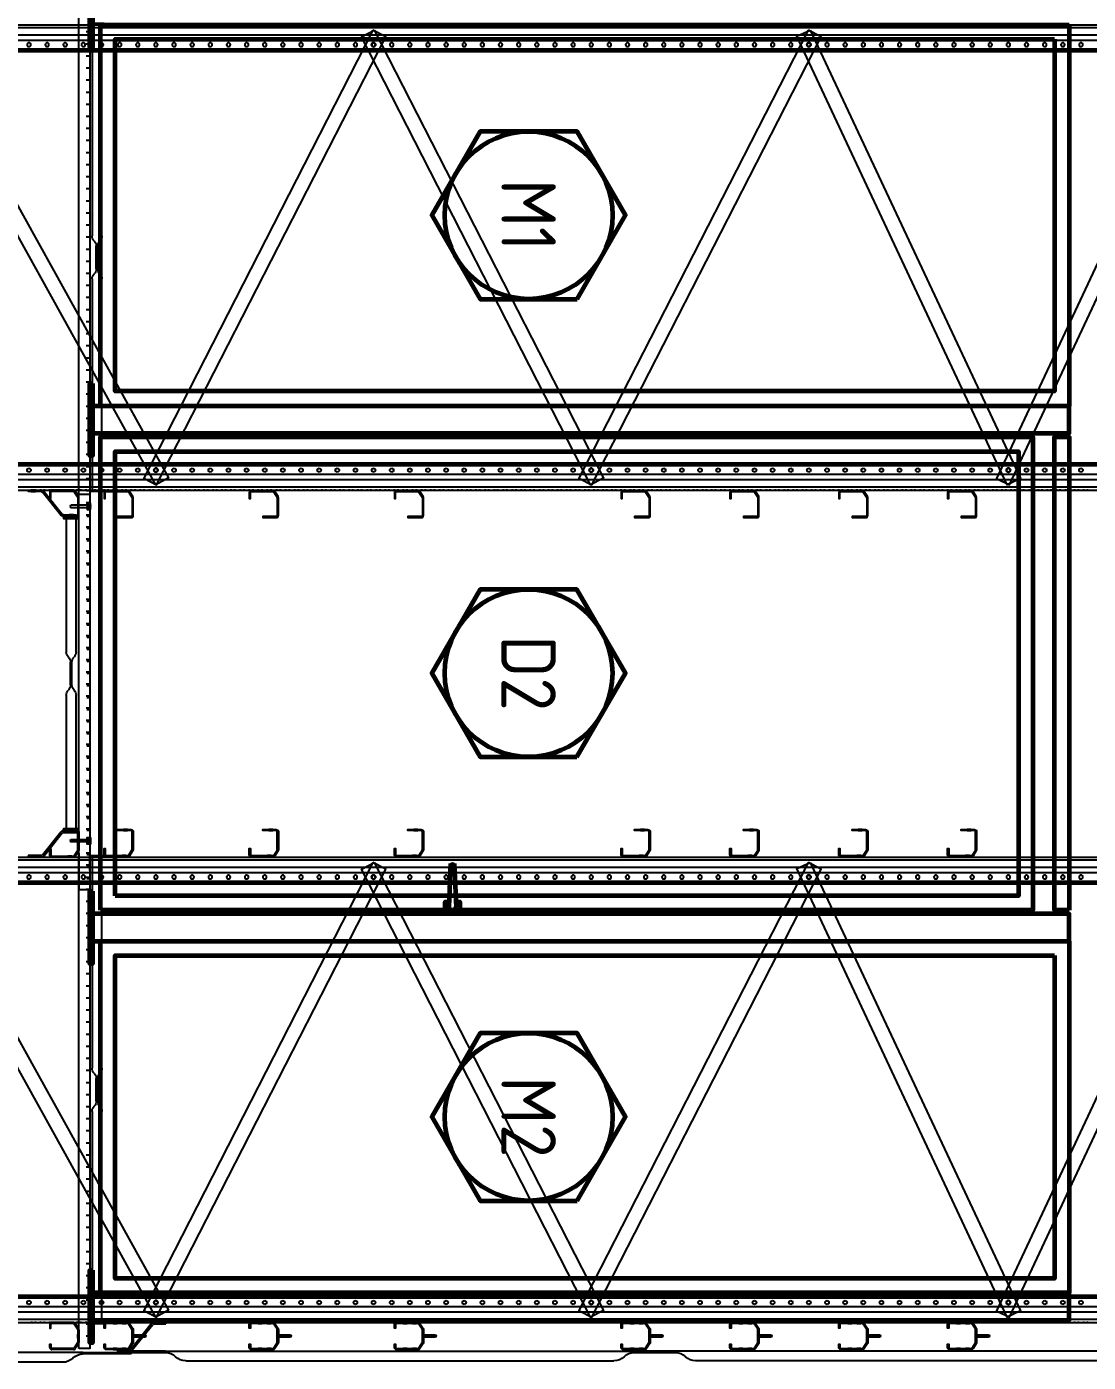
# Model space of a CAD drawing. Header units: millimetres. Extents: x -511490 to -68792, y -77452 to 318982.
# Drawn here: x -508642 to -505716, y 837 to 4520 of the extents above; entities that cross this region are included whole.
import ezdxf

# ---------------------------------------------------------------- set-up
doc = ezdxf.new("R2010")
doc.units = ezdxf.units.MM
doc.linetypes.add('P05529 MS Rack Elevation$0$HIDDEN', pattern=[0.375, 0.25, -0.125])
doc.linetypes.add('P05529 MS Rack Elevation$1$HIDDEN', pattern=[0.375, 0.25, -0.125])
for name, color, linetype, lineweight in [('Fencing', 62, 'Continuous', 60), ('Multishuttle Phantom', 8, 'Continuous', 25), ('P05529 MS Rack Elevation$0$BRACING', 8, 'Continuous', 25), ('P05529 MS Rack Elevation$0$SUPPORTS & BRACKETS', 8, 'Continuous', 25)]:
    doc.layers.add(name, color=color, linetype=linetype, lineweight=lineweight)
doc.layers.add('P05529 MS Rack Elevation$0$Racking', color=8, linetype='Continuous')
doc.layers.add('P05529 MS Rack Plan$0$Racking', color=30, linetype='Continuous')
doc.styles.get("Standard").update_dxf_attribs({"font": 'ISOCP.SHX'})

# ---------------------------------------------------------------- blocks, each defined once
blk = doc.blocks.new('MAINTENANCE_FENCE_ELEV')
at = {"layer": 'Fencing'}
for p, q in [((975, -7829.9), (970, -7949.6)), ((985, -7829.9), (990, -7949.6))]:
    blk.add_line(p, q, dxfattribs=at)
for points in [[(-12, -5379.5), (-12, -5579.5), (-20, -5579.5), (-20, -5379.5)], [(2680, -5517), (2680, -6568.5), (10, -6568.5), (10, -5517)], [(2640, -5557), (2640, -6527.3), (50, -6527.3), (50, -5557)], [(1323.4, -6273.2), (1456.7, -6042.2), (1323.4, -5811.2), (1056.6, -5811.2), (923.3, -6042.2), (1056.6, -6273.2)], [(-12, -6506), (-12, -6706), (-20, -6706), (-20, -6506)], [(10, -7958.5), (10, -6653.5), (2580, -6653.5), (2580, -7958.5)], [(2680, -7958.5), (2640, -7958.5), (2640, -6653.5), (2680, -6653.5)], [(50, -7918.5), (50, -6693.5), (2540, -6693.5), (2540, -7918.5)], [(1323.2, -7535.6), (1456.6, -7304.7), (1323.2, -7073.7), (1056.5, -7073.7), (923.1, -7304.7), (1056.5, -7535.6)], [(-12, -7906), (-12, -8106), (-20, -8106), (-20, -7906)], [(2680, -8043.5), (2680, -9013.5), (10, -9013.5), (10, -8043.5)], [(2640, -8083.5), (2640, -8973.5), (50, -8973.5), (50, -8083.5)], [(1323.4, -8759.5), (1456.7, -8528.5), (1323.4, -8297.5), (1056.6, -8297.5), (923.3, -8528.5), (1056.6, -8759.5)], [(-12, -8951), (-12, -9151), (-20, -9151), (-20, -8951)]]:
    blk.add_lwpolyline(points, close=True, dxfattribs=at)
for points in [[(-12, -6643.5), (2680, -6643.5), (2680, -6568.5), (-12, -6568.5)], [(989.4, -7935.1), (1000, -7935.1), (1000, -7965.1), (960, -7965.1), (960, -7935.1), (970.6, -7935.1)], [(-12, -8043.5), (2680, -8043.5), (2680, -7968.5), (-12, -7968.5)], [(-12, -9088.5), (2680, -9088.5), (2680, -9013.5), (-12, -9013.5)]]:
    blk.add_lwpolyline(points, dxfattribs=at)
for centre in [(1190, -6042.2), (1189.8, -7304.7), (1190, -8528.5)]:
    blk.add_circle(centre, 231, dxfattribs=at)
for centre, radius, start, end in [((980, -7837.1), 5, 2.388, 177.612), ((980, -7950.1), 10, 177.612, 2.388)]:
    blk.add_arc(centre, radius, start, end, dxfattribs=at)
at = {"layer": 'Fencing', "char_height": 150, "attachment_point": 5, "rotation": 270}
for s, insert in [('M1', (1190, -6042.2)), ('D2', (1189.8, -7304.7)), ('M2', (1190, -8528.5))]:
    blk.add_mtext_dynamic_manual_height_columns(s, width=413.257, gutter_width=12.5, heights=[0], dxfattribs=dict(at, insert=insert))
blk = doc.blocks.new('*U30')
for points in [[(15971, 19, 0.414214), (15965, 25), (15916.1, 25, 0.142766), (15912.9, 24.1), (15898.8, 15.1, 0.256291), (15896, 10), (15896, -49, 0.414214), (15902, -55), (15918.6, -55), (15918.6, -52), (15902, -52, -0.414214), (15899, -49), (15899, 10, -0.256291), (15900.4, 12.5), (15914.5, 21.5, -0.142766), (15916.1, 22), (15965, 22, -0.414214), (15968, 19), (15968, -18), (15971, -18)], [(16831, 19, -0.414214), (16837, 25), (16885.9, 25, -0.142766), (16889.1, 24.1), (16903.2, 15.1, -0.256291), (16906, 10), (16906, -49, -0.414214), (16900, -55), (16883.4, -55), (16883.4, -52), (16900, -52, 0.414214), (16903, -49), (16903, 10, 0.256291), (16901.6, 12.5), (16887.5, 21.5, 0.142766), (16885.9, 22), (16837, 22, 0.414214), (16834, 19), (16834, -18), (16831, -18)], [(18196, -52), (18205.4, -52), (18205.4, -55), (18196, -55, -0.414214), (18190, -49), (18190, 10, -0.256291), (18192.8, 15.1), (18206.9, 24.1, -0.142766), (18210.1, 25), (18244.9, 25, -0.142766), (18248.1, 24.1), (18262.2, 15.1, -0.256291), (18265, 10), (18265, -49, -0.414214), (18259, -55), (18249.6, -55), (18249.6, -52), (18259, -52, 0.414214), (18262, -49), (18262, 10, 0.256291), (18260.6, 12.5), (18246.5, 21.5, 0.142766), (18244.9, 22), (18210.1, 22, 0.142766), (18208.5, 21.5), (18194.4, 12.5, 0.256291), (18193, 10), (18193, -49, 0.414214)]]:
    blk.add_lwpolyline(points, format="xyb", close=True)
for points in [[(15896, 5.5), (15899, 5.5), (15899, -5.5), (15896, -5.5)], [(15968, 9.5), (15971, 9.5), (15971, -1.5), (15968, -1.5)], [(16834, 9.5), (16831, 9.5), (16831, -1.5), (16834, -1.5)], [(16906, 5.5), (16903, 5.5), (16903, -5.5), (16906, -5.5)], [(18193, 5.5), (18190, 5.5), (18190, -5.5), (18193, -5.5)], [(18233, 25), (18222, 25), (18222, 22), (18233, 22)], [(18265, 5.5), (18262, 5.5), (18262, -5.5), (18265, -5.5)], [(18193, -19.5), (18190, -19.5), (18190, -30.5), (18193, -30.5)], [(18265, -19.5), (18262, -19.5), (18262, -30.5), (18265, -30.5)]]:
    blk.add_lwpolyline(points, close=True)
blk = doc.blocks.new('*U52')
for p, q in [((610, 2), (673, 2)), ((610, -2), (673, -2))]:
    blk.add_line(p, q)
for points in [[(0, 20), (-4, 20), (-4, -20), (0, -20)], [(636, 2), (647, 2), (647, -2), (636, -2)], [(1287, 20), (1283, 20), (1283, -20), (1287, -20)]]:
    blk.add_lwpolyline(points, close=True)
for points in [[(582, -13.5), (0, -13.5), (0, 13.5), (582, 13.5)], [(701, 13.5), (1283, 13.5), (1283, -13.5), (701, -13.5)]]:
    blk.add_lwpolyline(points)
for centre, start, end in [((582, -6.5), 45.5409, 90), ((610, 22), 225.5409, 270), ((673, 22), 270, 314.4591), ((701, -6.5), 90, 134.4591), ((582, 6.5), 270, 314.4591), ((610, -22), 90, 134.4591), ((673, -22), 45.5409, 90), ((701, 6.5), 225.5409, 270)]:
    blk.add_arc(centre, 20, start, end)
blk = doc.blocks.new('*U50')
for p, q in [((395.5, 2), (458.5, 2)), ((395.5, -2), (458.5, -2))]:
    blk.add_line(p, q)
for points in [[(0, 20), (-4, 20), (-4, -20), (0, -20)], [(421.5, 2), (432.5, 2), (432.5, -2), (421.5, -2)], [(858, 20), (854, 20), (854, -20), (858, -20)]]:
    blk.add_lwpolyline(points, close=True)
for points in [[(367.5, -13.5), (0, -13.5), (0, 13.5), (367.5, 13.5)], [(486.5, 13.5), (854, 13.5), (854, -13.5), (486.5, -13.5)]]:
    blk.add_lwpolyline(points)
for centre, start, end in [((367.5, -6.5), 45.5409, 90), ((395.5, 22), 225.5409, 270), ((458.5, 22), 270, 314.4591), ((486.5, -6.5), 90, 134.4591), ((367.5, 6.5), 270, 314.4591), ((395.5, -22), 90, 134.4591), ((458.5, -22), 45.5409, 90), ((486.5, 6.5), 225.5409, 270)]:
    blk.add_arc(centre, 20, start, end)
blk = doc.blocks.new('*U53')
for p, q in [((4, 15), (0, 15)), ((0, 15), (0, -18.1)), ((4, -18.1), (4, 15)), ((3, -24.3), (73.5, -80.7)), ((76, -77.6), (5.5, -21.2)), ((75, -83.8), (75, -115)), ((79, -115), (79, -83.8)), ((75, -115), (79, -115))]:
    blk.add_line(p, q)
for points in [[(0, 6), (4, 6), (4, -6), (0, -6)], [(75, -94), (79, -94), (79, -106), (75, -106)]]:
    blk.add_lwpolyline(points, close=True)
for centre, radius, start, end in [((8, -18.1), 8, 180, 231.3402), ((8, -18.1), 4, 180, 231.3402), ((71, -83.8), 4, 0, 51.3402), ((71, -83.8), 8, 0, 51.3402)]:
    blk.add_arc(centre, radius, start, end)
blk = doc.blocks.new('P05529 MS Rack Elevation$0$Rail Front')
blk.add_lwpolyline([(75, 19, 0.414214), (69, 25), (20.1, 25, 0.142766), (16.9, 24.1), (2.8, 15.1, 0.256291), (0, 10), (0, -49, 0.414214), (6, -55), (22.6, -55), (22.6, -52), (6, -52, -0.414214), (3, -49), (3, 10, -0.256291), (4.4, 12.5), (18.5, 21.5, -0.142766), (20.1, 22), (69, 22, -0.414214), (72, 19), (72, -18), (75, -18)], format="xyb", close=True)
for points in [[(0, 5.5), (3, 5.5), (3, -5.5), (0, -5.5)], [(72, 9.5), (75, 9.5), (75, -1.5), (72, -1.5)]]:
    blk.add_lwpolyline(points, close=True)
blk = doc.blocks.new('P05529 MS Rack Elevation$0$PLAN BRACE END')
at = {"layer": 'P05529 MS Rack Elevation$0$BRACING', "extrusion": (0, 0, -1), "zscale": -1}
for name, p in [('*U52', (-14611, -75)), ('*U52', (-16906, -75)), ('*U50', (-15544, -146))]:
    blk.add_blockref(name, p, dxfattribs=at)
at = {"layer": 'P05529 MS Rack Elevation$0$Racking'}
blk.add_blockref('P05529 MS Rack Elevation$0$Rail Front', (14611, -150), dxfattribs=at)
at = {"layer": 'P05529 MS Rack Elevation$0$Racking', "xscale": -1}
blk.add_blockref('P05529 MS Rack Elevation$0$Rail Front', (15623, -150), dxfattribs=at)
at = {"layer": 'P05529 MS Rack Elevation$0$SUPPORTS & BRACKETS'}
blk.add_blockref('*U53', (16906, 100), dxfattribs=at)
blk = doc.blocks.new('P05529 MS Rack Elevation$0$Tek screw #14-10 x 50')
for p, q in [((-5.8, 1.9), (-7.1, 1.1)), ((-7.1, 0), (-7.1, 1.1)), ((-7.1, 1.1), (7.1, 1.1)), ((-7.1, 0), (7.1, 0)), ((-5.8, 5.6), (-5.8, 1.9)), ((-4.3, 6), (4.3, 6)), ((-2.9, 5.6), (-2.9, 1.9)), ((2.9, 5.6), (2.9, 1.9)), ((5.8, 5.6), (5.8, 1.9)), ((7.1, 1.1), (5.8, 1.9)), ((7.1, 0), (7.1, 1.1)), ((0, -50), (-3.2, -48.1)), ((0, -50), (3.2, -48.1))]:
    blk.add_line(p, q)
for points in [[(-3.2, -48.1), (-3.2, 0)], [(3.2, 0), (3.2, -48.1)]]:
    blk.add_lwpolyline(points)
for centre, radius, start, end in [((-4.3, 3.4), 2.56, 55.6158, 124.3842), ((-4.3, -0.2), 2.56, 55.6158, 124.3842), ((0, -3.6), 9.55, 72.412, 107.588), ((0, -7.2), 9.55, 72.412, 107.588), ((4.3, 3.4), 2.56, 55.6158, 124.3842), ((4.3, -0.2), 2.56, 55.6158, 124.3842)]:
    blk.add_arc(centre, radius, start, end)
blk = doc.blocks.new('P05529 MS Rack Elevation$0$saddle clip side')
at = {"linetype": 'P05529 MS Rack Elevation$0$HIDDEN', "ltscale": 0.5}
blk.add_line((1715, 28291.1), (1733, 28291.1), dxfattribs=at)
blk.add_line((1715, 28285.1), (1733, 28285.1))
blk.add_lwpolyline([(1715, 28293.1), (1733, 28293.1), (1733, 28283.9), (1715, 28283.9)], close=True)
blk = doc.blocks.new('*U42')
for p, q in [((0, 3084.5), (4, 3084.5)), ((0, 3073.5), (4, 3073.5)), ((4, 2965.1), (4, 1596.3)), ((-22.9, 2909.1), (-22.9, 1652.4))]:
    blk.add_line(p, q)
blk.add_lwpolyline([(4, 2965.1), (4, 3097.1), (0, 3097.1), (0, 2965.1), (4, 2965.1)])
for centre, start, end in [((-40, 2965.1), 315.5409, 0), ((17.1, 2909.1), 135.5409, 180)]:
    blk.add_arc(centre, 40, start, end)
blk = doc.blocks.new('*U41')
for p, q in [((4, 2811.1), (4, 1519.4)), ((-22.9, 2755.1), (-22.9, 1575.4)), ((0, 1468.3), (4, 1468.3)), ((0, 1457.3), (4, 1457.3)), ((4, 113.9), (4, 1406.2)), ((-22.9, 169.9), (-22.9, 1350.2)), ((0, 5.5), (4, 5.5)), ((0, -5.5), (4, -5.5))]:
    blk.add_line(p, q)
blk.add_lwpolyline([(4, 1406.2), (0, 1406.2), (0, 1519.4), (4, 1519.4)], close=True)
blk.add_lwpolyline([(4, 113.9), (4, -18.1), (0, -18.1), (0, 113.9), (4, 113.9)])
for centre, start, end in [((17.1, 1575.4), 180, 224.4591), ((-40, 1519.4), 0, 44.4591), ((-40, 1406.2), 315.5409, 0), ((17.1, 1350.2), 135.5409, 180), ((17.1, 169.9), 180, 224.4591), ((-40, 113.9), 0, 44.4591)]:
    blk.add_arc(centre, 40, start, end)
blk = doc.blocks.new('P05529 MS Rack Elevation$0$Backstops')
at = {"layer": 'P05529 MS Rack Elevation$0$Racking'}
blk.add_lwpolyline([(0, -18261.85), (31.85, -18261.85, -1), (31.85, -18268.15), (0, -18268.15)], format="xyb", dxfattribs=at)
blk = doc.blocks.new('P05529 MS Rack Elevation$0$Rail Brace Bracket')
at = {"layer": 'P05529 MS Rack Elevation$0$BRACING'}
for p, q in [((-512883.5, 13451.3), (-512933.9, 13387.8)), ((-512930.8, 13385.3), (-512880.4, 13448.8)), ((-512840.1, 13454.3), (-512877.2, 13454.3)), ((-512877.2, 13450.3), (-512840.1, 13450.3)), ((-512840.1, 13450.3), (-512840.1, 13454.3)), ((-512937, 13386.3), (-512974.1, 13386.3)), ((-512974.1, 13386.3), (-512974.1, 13382.3)), ((-512974.1, 13382.3), (-512937, 13382.3))]:
    blk.add_line(p, q, dxfattribs=at)
for points in [[(-512861.1, 13450.3), (-512861.1, 13454.3), (-512849.1, 13454.3), (-512849.1, 13450.3)], [(-512965.1, 13382.3), (-512965.1, 13386.3), (-512953.1, 13386.3), (-512953.1, 13382.3)]]:
    blk.add_lwpolyline(points, close=True, dxfattribs=at)
for centre, radius, start, end in [((-512877.2, 13446.3), 8, 90, 141.5463), ((-512877.2, 13446.3), 4, 90, 141.5463), ((-512937, 13390.3), 4, 270, 321.5463), ((-512937, 13390.3), 8, 270, 321.5463)]:
    blk.add_arc(centre, radius, start, end, dxfattribs=at)
blk = doc.blocks.new('P06197 MS Rack Elevations$0$CB SECT')
for p, q in [((0, 10), (0, -49)), ((16.9, 24.1), (2.8, 15.1)), ((3, 10), (3, -49)), ((18.5, 21.5), (4.4, 12.5)), ((20.1, 25), (54.9, 25)), ((20.1, 22), (54.9, 22)), ((56.5, 21.5), (70.6, 12.5)), ((58.1, 24.1), (72.2, 15.1)), ((72, 10), (72, -49)), ((75, 10), (75, -49))]:
    blk.add_line(p, q)
for points in [[(0, 5.5), (3, 5.5), (3, -5.5), (0, -5.5)], [(32, 25), (43, 25), (43, 22), (32, 22)], [(72, 5.5), (75, 5.5), (75, -5.5), (72, -5.5)], [(0, -19.5), (3, -19.5), (3, -30.5), (0, -30.5)], [(72, -19.5), (75, -19.5), (75, -30.5), (72, -30.5)]]:
    blk.add_lwpolyline(points, close=True)
for points in [[(6, -55), (15.4, -55), (15.4, -52), (6, -52)], [(69, -55), (59.6, -55), (59.6, -52), (69, -52)]]:
    blk.add_lwpolyline(points)
for centre, radius, start, end in [((6, 10), 6, 122.5, 180), ((6, 10), 3, 122.5, 180), ((20.1, 19), 6, 90, 122.5), ((20.1, 19), 3, 90, 122.5), ((54.9, 19), 6, 57.5, 90), ((54.9, 19), 3, 57.5, 90), ((69, 10), 3, 0, 57.5), ((69, 10), 6, 0, 57.5), ((6, -49), 6, 180, 270), ((6, -49), 3, 180, 270), ((69, -49), 3, 270, 0), ((69, -49), 6, 270, 0)]:
    blk.add_arc(centre, radius, start, end)
blk = doc.blocks.new('P06197 MS Rack Elevations$0$GRATING PANEL MAINT SIDE')
for p, q in [((-30, 3630.15), (-20, 3630.15)), ((-30, 3596.85), (-20, 3596.85)), ((-30, 3563.55), (-20, 3563.55)), ((-30, 3530.25), (-20, 3530.25)), ((-30, 3496.95), (-20, 3496.95)), ((-30, 3463.65), (-20, 3463.65)), ((-30, 3430.35), (-20, 3430.35)), ((-30, 3397.05), (-20, 3397.05)), ((-30, 3363.75), (-20, 3363.75)), ((-30, 3330.45), (-20, 3330.45)), ((-30, 3297.15), (-20, 3297.15)), ((-30, 3263.85), (-20, 3263.85)), ((-30, 3230.55), (-20, 3230.55)), ((-30, 3197.25), (-20, 3197.25)), ((-30, 3163.95), (-20, 3163.95)), ((-30, 3130.65), (-20, 3130.65)), ((-30, 3097.35), (-20, 3097.35)), ((-30, 3064.05), (-20, 3064.05)), ((-30, 3030.75), (-20, 3030.75)), ((-30, 2997.45), (-20, 2997.45)), ((-30, 2964.15), (-20, 2964.15)), ((-30, 2930.85), (-20, 2930.85)), ((-30, 2897.55), (-20, 2897.55)), ((-30, 2864.25), (-20, 2864.25)), ((-30, 2830.95), (-20, 2830.95)), ((-30, 2797.65), (-20, 2797.65)), ((-30, 2764.35), (-20, 2764.35)), ((-30, 2731.05), (-20, 2731.05)), ((-30, 2697.75), (-20, 2697.75)), ((-30, 2664.45), (-20, 2664.45)), ((-30, 2631.15), (-20, 2631.15)), ((-30, 2597.85), (-20, 2597.85)), ((-30, 2564.55), (-20, 2564.55)), ((-30, 2531.25), (-20, 2531.25)), ((-30, 2497.95), (-20, 2497.95)), ((-30, 2464.65), (-20, 2464.65)), ((-30, 2431.35), (-20, 2431.35)), ((-30, 2398.05), (-20, 2398.05)), ((-30, 2364.75), (-20, 2364.75)), ((-30, 2331.45), (-20, 2331.45)), ((-30, 2298.15), (-20, 2298.15)), ((-30, 2264.85), (-20, 2264.85)), ((-30, 2231.55), (-20, 2231.55)), ((-30, 2198.25), (-20, 2198.25)), ((-30, 2164.95), (-20, 2164.95)), ((-30, 2131.65), (-20, 2131.65)), ((-30, 2098.35), (-20, 2098.35)), ((-30, 2065.05), (-20, 2065.05)), ((-30, 2031.75), (-20, 2031.75)), ((-30, 1998.45), (-20, 1998.45)), ((-30, 1965.15), (-20, 1965.15)), ((-30, 1931.85), (-20, 1931.85)), ((-30, 1898.55), (-20, 1898.55)), ((-30, 1865.25), (-20, 1865.25)), ((-30, 1831.95), (-20, 1831.95)), ((-30, 1798.65), (-20, 1798.65)), ((-30, 1765.35), (-20, 1765.35)), ((-30, 1732.05), (-20, 1732.05)), ((-30, 1698.75), (-20, 1698.75)), ((-30, 1665.45), (-20, 1665.45)), ((-30, 1632.15), (-20, 1632.15)), ((-30, 1598.85), (-20, 1598.85)), ((-30, 1565.55), (-20, 1565.55)), ((-30, 1532.25), (-20, 1532.25)), ((-30, 1498.95), (-20, 1498.95)), ((-30, 1465.65), (-20, 1465.65)), ((-30, 1432.35), (-20, 1432.35)), ((-30, 1399.05), (-20, 1399.05)), ((-30, 1365.75), (-20, 1365.75)), ((-30, 1332.45), (-20, 1332.45)), ((-30, 1299.15), (-20, 1299.15)), ((-30, 1265.85), (-20, 1265.85)), ((-30, 1232.55), (-20, 1232.55)), ((-30, 1199.25), (-20, 1199.25)), ((-30, 1165.95), (-20, 1165.95)), ((-30, 1132.65), (-20, 1132.65)), ((-30, 1099.35), (-20, 1099.35)), ((-30, 1066.05), (-20, 1066.05)), ((-30, 1032.75), (-20, 1032.75)), ((-30, 999.45), (-20, 999.45)), ((-30, 966.15), (-20, 966.15)), ((-30, 932.85), (-20, 932.85)), ((-30, 899.55), (-20, 899.55)), ((-30, 866.25), (-20, 866.25)), ((-30, 832.95), (-20, 832.95)), ((-30, 799.65), (-20, 799.65)), ((-30, 766.35), (-20, 766.35)), ((-30, 733.05), (-20, 733.05)), ((-30, 699.75), (-20, 699.75)), ((-30, 666.45), (-20, 666.45)), ((-30, 633.15), (-20, 633.15)), ((-30, 599.85), (-20, 599.85)), ((-30, 566.55), (-20, 566.55)), ((-30, 533.25), (-20, 533.25)), ((-30, 499.95), (-20, 499.95)), ((-30, 466.65), (-20, 466.65)), ((-30, 433.35), (-20, 433.35)), ((-30, 400.05), (-20, 400.05)), ((-30, 366.75), (-20, 366.75)), ((-30, 333.45), (-20, 333.45)), ((-30, 300.15), (-20, 300.15)), ((-30, 266.85), (-20, 266.85)), ((-30, 233.55), (-20, 233.55)), ((-30, 200.25), (-20, 200.25)), ((-30, 166.95), (-20, 166.95)), ((-30, 133.65), (-20, 133.65)), ((-30, 100.35), (-20, 100.35)), ((-30, 67.05), (-20, 67.05)), ((-30, 33.75), (-20, 33.75))]:
    blk.add_line(p, q)
blk.add_lwpolyline([(0, 0), (0, 18334), (-30, 18334), (-30, 0)], close=True)
blk = doc.blocks.new('*U131')
for p, q in [((0, 0), (-101, 0)), ((-71.1, 30), (-71.1, 22)), ((-48, 30), (0, 30)), ((0, 0), (-48, 0)), ((-48, 0), (-48, 0)), ((-37.8, 30), (-37.8, 22)), ((-37.8, 30), (-37.8, 22)), ((-4.5, 30), (-4.5, 22)), ((-4.5, 30), (-4.5, 22)), ((28.8, 30), (28.8, 22)), ((28.8, 30), (28.8, 22)), ((62.1, 30), (62.1, 22)), ((95.4, 30), (95.4, 22)), ((128.7, 30), (128.7, 22)), ((162, 30), (162, 22)), ((195.3, 30), (195.3, 22)), ((228.6, 30), (228.6, 22)), ((261.9, 30), (261.9, 22)), ((295.2, 30), (295.2, 22)), ((328.5, 30), (328.5, 22)), ((361.8, 30), (361.8, 22)), ((395.1, 30), (395.1, 22)), ((428.4, 30), (428.4, 22)), ((461.7, 30), (461.7, 22)), ((495, 30), (495, 22)), ((528.3, 30), (528.3, 22)), ((561.6, 30), (561.6, 22)), ((594.9, 30), (594.9, 22)), ((628.2, 30), (628.2, 22)), ((661.5, 30), (661.5, 22)), ((694.8, 30), (694.8, 22)), ((728.1, 30), (728.1, 22)), ((761.4, 30), (761.4, 22)), ((794.7, 30), (794.7, 22)), ((828, 30), (828, 22)), ((861.3, 30), (861.3, 22)), ((894.6, 30), (894.6, 22)), ((927.9, 30), (927.9, 22)), ((961.2, 30), (961.2, 22)), ((961.2, 30), (961.2, 22)), ((990, 0), (990, 30))]:
    blk.add_line(p, q)
blk.add_lwpolyline([(-101, 0), (990, 0), (990, 30), (-101, 30)], close=True)
blk = doc.blocks.new('P05529 MS Rack Elevation$1$Tek screw #14-10 x 50')
for p, q in [((-5.8, 1.9), (-7.1, 1.1)), ((-7.1, 0), (-7.1, 1.1)), ((-7.1, 1.1), (7.1, 1.1)), ((-7.1, 0), (7.1, 0)), ((-5.8, 5.6), (-5.8, 1.9)), ((-4.3, 6), (4.3, 6)), ((-2.9, 5.6), (-2.9, 1.9)), ((2.9, 5.6), (2.9, 1.9)), ((5.8, 5.6), (5.8, 1.9)), ((7.1, 1.1), (5.8, 1.9)), ((7.1, 0), (7.1, 1.1)), ((0, -50), (-3.2, -48.1)), ((0, -50), (3.2, -48.1))]:
    blk.add_line(p, q)
for points in [[(-3.2, -48.1), (-3.2, 0)], [(3.2, 0), (3.2, -48.1)]]:
    blk.add_lwpolyline(points)
for centre, radius, start, end in [((-4.3, 3.4), 2.56, 55.6158, 124.3842), ((-4.3, -0.2), 2.56, 55.6158, 124.3842), ((0, -3.6), 9.55, 72.412, 107.588), ((0, -7.2), 9.55, 72.412, 107.588), ((4.3, 3.4), 2.56, 55.6158, 124.3842), ((4.3, -0.2), 2.56, 55.6158, 124.3842)]:
    blk.add_arc(centre, radius, start, end)
blk = doc.blocks.new('P05529 MS Rack Elevation$1$saddle clip side')
at = {"linetype": 'P05529 MS Rack Elevation$1$HIDDEN', "ltscale": 0.5}
blk.add_line((1715, 28291.1), (1733, 28291.1), dxfattribs=at)
blk.add_line((1715, 28285.1), (1733, 28285.1))
blk.add_lwpolyline([(1715, 28293.1), (1733, 28293.1), (1733, 28283.9), (1715, 28283.9)], close=True)
blk = doc.blocks.new('*U59')
for p, q in [((0, 5750), (0, 5800)), ((8.4, 5800), (8.4, 5750)), ((28.65, 5800), (28.65, 5750)), ((43.13, 5800), (43.13, 5750)), ((67.1, 5800), (67.1, 5750)), ((72.1, 5800), (72.1, 5750)), ((74.5, 5800), (74.5, 5750)), ((0, 5700), (0, 5750)), ((8.4, 5750), (8.4, 5700)), ((28.65, 5750), (28.65, 5700)), ((43.13, 5750), (43.13, 5700)), ((67.1, 5750), (67.1, 5700)), ((72.1, 5750), (72.1, 5700)), ((74.5, 5750), (74.5, 5700)), ((0, 5650), (0, 5700)), ((8.4, 5700), (8.4, 5650)), ((28.65, 5700), (28.65, 5650)), ((43.13, 5700), (43.13, 5650)), ((67.1, 5700), (67.1, 5650)), ((72.1, 5700), (72.1, 5650)), ((74.5, 5700), (74.5, 5650)), ((0, 5600), (0, 5650)), ((8.4, 5650), (8.4, 5600)), ((28.65, 5650), (28.65, 5600)), ((43.13, 5650), (43.13, 5600)), ((67.1, 5650), (67.1, 5600)), ((72.1, 5650), (72.1, 5600)), ((74.5, 5650), (74.5, 5600)), ((0, 5550), (0, 5600)), ((8.4, 5600), (8.4, 5550)), ((28.65, 5600), (28.65, 5550)), ((43.13, 5600), (43.13, 5550)), ((67.1, 5600), (67.1, 5550)), ((72.1, 5600), (72.1, 5550)), ((74.5, 5600), (74.5, 5550)), ((0, 5500), (0, 5550)), ((8.4, 5550), (8.4, 5500)), ((28.65, 5550), (28.65, 5500)), ((43.13, 5550), (43.13, 5500)), ((67.1, 5550), (67.1, 5500)), ((72.1, 5550), (72.1, 5500)), ((74.5, 5550), (74.5, 5500)), ((0, 5450), (0, 5500)), ((8.4, 5500), (8.4, 5450)), ((28.65, 5500), (28.65, 5450)), ((43.13, 5500), (43.13, 5450)), ((67.1, 5500), (67.1, 5450)), ((72.1, 5500), (72.1, 5450)), ((74.5, 5500), (74.5, 5450)), ((0, 5400), (0, 5450)), ((8.4, 5450), (8.4, 5400)), ((28.65, 5450), (28.65, 5400)), ((43.13, 5450), (43.13, 5400)), ((67.1, 5450), (67.1, 5400)), ((72.1, 5450), (72.1, 5400)), ((74.5, 5450), (74.5, 5400)), ((0, 5350), (0, 5400)), ((8.4, 5400), (8.4, 5350)), ((28.65, 5400), (28.65, 5350)), ((43.13, 5400), (43.13, 5350)), ((67.1, 5400), (67.1, 5350)), ((72.1, 5400), (72.1, 5350)), ((74.5, 5400), (74.5, 5350)), ((0, 5300), (0, 5350)), ((8.4, 5350), (8.4, 5300)), ((28.65, 5350), (28.65, 5300)), ((43.13, 5350), (43.13, 5300)), ((67.1, 5350), (67.1, 5300)), ((72.1, 5350), (72.1, 5300)), ((74.5, 5350), (74.5, 5300)), ((0, 5250), (0, 5300)), ((8.4, 5300), (8.4, 5250)), ((28.65, 5300), (28.65, 5250)), ((43.13, 5300), (43.13, 5250)), ((67.1, 5300), (67.1, 5250)), ((72.1, 5300), (72.1, 5250)), ((74.5, 5300), (74.5, 5250)), ((0, 5200), (0, 5250)), ((8.4, 5250), (8.4, 5200)), ((28.65, 5250), (28.65, 5200)), ((43.13, 5250), (43.13, 5200)), ((67.1, 5250), (67.1, 5200)), ((72.1, 5250), (72.1, 5200)), ((74.5, 5250), (74.5, 5200)), ((0, 5150), (0, 5200)), ((8.4, 5200), (8.4, 5150)), ((28.65, 5200), (28.65, 5150)), ((43.13, 5200), (43.13, 5150)), ((67.1, 5200), (67.1, 5150)), ((72.1, 5200), (72.1, 5150)), ((74.5, 5200), (74.5, 5150)), ((0, 5100), (0, 5150)), ((8.4, 5150), (8.4, 5100)), ((28.65, 5150), (28.65, 5100)), ((43.13, 5150), (43.13, 5100)), ((67.1, 5150), (67.1, 5100)), ((72.1, 5150), (72.1, 5100)), ((74.5, 5150), (74.5, 5100)), ((0, 5050), (0, 5100)), ((8.4, 5100), (8.4, 5050)), ((28.65, 5100), (28.65, 5050)), ((43.13, 5100), (43.13, 5050)), ((67.1, 5100), (67.1, 5050)), ((72.1, 5100), (72.1, 5050)), ((74.5, 5100), (74.5, 5050)), ((0, 5000), (0, 5050)), ((8.4, 5050), (8.4, 5000)), ((28.65, 5050), (28.65, 5000)), ((43.13, 5050), (43.13, 5000)), ((67.1, 5050), (67.1, 5000)), ((72.1, 5050), (72.1, 5000)), ((74.5, 5050), (74.5, 5000)), ((0, 4950), (0, 5000)), ((8.4, 5000), (8.4, 4950)), ((28.65, 5000), (28.65, 4950)), ((43.13, 5000), (43.13, 4950)), ((67.1, 5000), (67.1, 4950)), ((72.1, 5000), (72.1, 4950)), ((74.5, 5000), (74.5, 4950)), ((0, 4900), (0, 4950)), ((8.4, 4950), (8.4, 4900)), ((28.65, 4950), (28.65, 4900)), ((43.13, 4950), (43.13, 4900)), ((67.1, 4950), (67.1, 4900)), ((72.1, 4950), (72.1, 4900)), ((74.5, 4950), (74.5, 4900)), ((0, 4850), (0, 4900)), ((8.4, 4900), (8.4, 4850)), ((28.65, 4900), (28.65, 4850)), ((43.13, 4900), (43.13, 4850)), ((67.1, 4900), (67.1, 4850)), ((72.1, 4900), (72.1, 4850)), ((74.5, 4900), (74.5, 4850)), ((0, 4800), (0, 4850)), ((8.4, 4850), (8.4, 4800)), ((28.65, 4850), (28.65, 4800)), ((43.13, 4850), (43.13, 4800)), ((67.1, 4850), (67.1, 4800)), ((72.1, 4850), (72.1, 4800)), ((74.5, 4850), (74.5, 4800)), ((0, 4750), (0, 4800)), ((8.4, 4800), (8.4, 4750)), ((28.65, 4800), (28.65, 4750)), ((43.13, 4800), (43.13, 4750)), ((67.1, 4800), (67.1, 4750)), ((72.1, 4800), (72.1, 4750)), ((74.5, 4800), (74.5, 4750)), ((0, 4700), (0, 4750)), ((8.4, 4750), (8.4, 4700)), ((28.65, 4750), (28.65, 4700)), ((43.13, 4750), (43.13, 4700)), ((67.1, 4750), (67.1, 4700)), ((72.1, 4750), (72.1, 4700)), ((74.5, 4750), (74.5, 4700)), ((0, 4650), (0, 4700)), ((8.4, 4700), (8.4, 4650)), ((28.65, 4700), (28.65, 4650)), ((43.13, 4700), (43.13, 4650)), ((67.1, 4700), (67.1, 4650)), ((72.1, 4700), (72.1, 4650)), ((74.5, 4700), (74.5, 4650)), ((0, 4600), (0, 4650)), ((8.4, 4650), (8.4, 4600)), ((28.65, 4650), (28.65, 4600)), ((43.13, 4650), (43.13, 4600)), ((67.1, 4650), (67.1, 4600)), ((72.1, 4650), (72.1, 4600)), ((74.5, 4650), (74.5, 4600)), ((0, 4550), (0, 4600)), ((8.4, 4600), (8.4, 4550)), ((28.65, 4600), (28.65, 4550)), ((43.13, 4600), (43.13, 4550)), ((67.1, 4600), (67.1, 4550)), ((72.1, 4600), (72.1, 4550)), ((74.5, 4600), (74.5, 4550)), ((0, 4500), (0, 4550)), ((8.4, 4550), (8.4, 4500)), ((28.65, 4550), (28.65, 4500)), ((43.13, 4550), (43.13, 4500)), ((67.1, 4550), (67.1, 4500)), ((72.1, 4550), (72.1, 4500)), ((74.5, 4550), (74.5, 4500)), ((0, 4450), (0, 4500)), ((8.4, 4500), (8.4, 4450)), ((28.65, 4500), (28.65, 4450)), ((43.13, 4500), (43.13, 4450)), ((67.1, 4500), (67.1, 4450)), ((72.1, 4500), (72.1, 4450)), ((74.5, 4500), (74.5, 4450)), ((0, 4400), (0, 4450)), ((8.4, 4450), (8.4, 4400)), ((28.65, 4450), (28.65, 4400)), ((43.13, 4450), (43.13, 4400)), ((67.1, 4450), (67.1, 4400)), ((72.1, 4450), (72.1, 4400)), ((74.5, 4450), (74.5, 4400)), ((0, 4350), (0, 4400)), ((8.4, 4400), (8.4, 4350)), ((28.65, 4400), (28.65, 4350)), ((43.13, 4400), (43.13, 4350)), ((67.1, 4400), (67.1, 4350)), ((72.1, 4400), (72.1, 4350)), ((74.5, 4400), (74.5, 4350)), ((0, 4300), (0, 4350)), ((8.4, 4350), (8.4, 4300)), ((28.65, 4350), (28.65, 4300)), ((43.13, 4350), (43.13, 4300)), ((67.1, 4350), (67.1, 4300)), ((72.1, 4350), (72.1, 4300)), ((74.5, 4350), (74.5, 4300)), ((0, 4250), (0, 4300)), ((8.4, 4300), (8.4, 4250)), ((28.65, 4300), (28.65, 4250)), ((43.13, 4300), (43.13, 4250)), ((67.1, 4300), (67.1, 4250)), ((72.1, 4300), (72.1, 4250)), ((74.5, 4300), (74.5, 4250)), ((0, 4200), (0, 4250)), ((8.4, 4250), (8.4, 4200)), ((28.65, 4250), (28.65, 4200)), ((43.13, 4250), (43.13, 4200)), ((67.1, 4250), (67.1, 4200)), ((72.1, 4250), (72.1, 4200)), ((74.5, 4250), (74.5, 4200)), ((0, 4150), (0, 4200)), ((8.4, 4200), (8.4, 4150)), ((28.65, 4200), (28.65, 4150)), ((43.13, 4200), (43.13, 4150)), ((67.1, 4200), (67.1, 4150)), ((72.1, 4200), (72.1, 4150)), ((74.5, 4200), (74.5, 4150)), ((0, 4100), (0, 4150)), ((8.4, 4150), (8.4, 4100)), ((28.65, 4150), (28.65, 4100)), ((43.13, 4150), (43.13, 4100)), ((67.1, 4150), (67.1, 4100)), ((72.1, 4150), (72.1, 4100)), ((74.5, 4150), (74.5, 4100)), ((0, 4050), (0, 4100)), ((8.4, 4100), (8.4, 4050)), ((28.65, 4100), (28.65, 4050)), ((43.13, 4100), (43.13, 4050)), ((67.1, 4100), (67.1, 4050)), ((72.1, 4100), (72.1, 4050)), ((74.5, 4100), (74.5, 4050)), ((0, 4000), (0, 4050)), ((8.4, 4050), (8.4, 4000)), ((28.65, 4050), (28.65, 4000)), ((43.13, 4050), (43.13, 4000)), ((67.1, 4050), (67.1, 4000)), ((72.1, 4050), (72.1, 4000)), ((74.5, 4050), (74.5, 4000)), ((0, 3950), (0, 4000)), ((8.4, 4000), (8.4, 3950)), ((28.65, 4000), (28.65, 3950)), ((43.13, 4000), (43.13, 3950)), ((67.1, 4000), (67.1, 3950)), ((72.1, 4000), (72.1, 3950)), ((74.5, 4000), (74.5, 3950)), ((0, 3900), (0, 3950)), ((8.4, 3950), (8.4, 3900)), ((28.65, 3950), (28.65, 3900)), ((43.13, 3950), (43.13, 3900)), ((67.1, 3950), (67.1, 3900)), ((72.1, 3950), (72.1, 3900)), ((74.5, 3950), (74.5, 3900)), ((0, 3850), (0, 3900)), ((8.4, 3900), (8.4, 3850)), ((28.65, 3900), (28.65, 3850)), ((43.13, 3900), (43.13, 3850)), ((67.1, 3900), (67.1, 3850)), ((72.1, 3900), (72.1, 3850)), ((74.5, 3900), (74.5, 3850)), ((0, 3800), (0, 3850)), ((8.4, 3850), (8.4, 3800)), ((28.65, 3850), (28.65, 3800)), ((43.13, 3850), (43.13, 3800)), ((67.1, 3850), (67.1, 3800)), ((72.1, 3850), (72.1, 3800)), ((74.5, 3850), (74.5, 3800)), ((0, 3750), (0, 3800)), ((8.4, 3800), (8.4, 3750)), ((28.65, 3800), (28.65, 3750)), ((43.13, 3800), (43.13, 3750)), ((67.1, 3800), (67.1, 3750)), ((72.1, 3800), (72.1, 3750)), ((74.5, 3800), (74.5, 3750)), ((0, 3700), (0, 3750)), ((8.4, 3750), (8.4, 3700)), ((28.65, 3750), (28.65, 3700)), ((43.13, 3750), (43.13, 3700)), ((67.1, 3750), (67.1, 3700)), ((72.1, 3750), (72.1, 3700)), ((74.5, 3750), (74.5, 3700)), ((0, 3650), (0, 3700)), ((8.4, 3700), (8.4, 3650)), ((28.65, 3700), (28.65, 3650)), ((43.13, 3700), (43.13, 3650)), ((67.1, 3700), (67.1, 3650)), ((72.1, 3700), (72.1, 3650)), ((74.5, 3700), (74.5, 3650)), ((0, 3600), (0, 3650)), ((8.4, 3650), (8.4, 3600)), ((28.65, 3650), (28.65, 3600)), ((43.13, 3650), (43.13, 3600)), ((67.1, 3650), (67.1, 3600)), ((72.1, 3650), (72.1, 3600)), ((74.5, 3650), (74.5, 3600)), ((0, 3550), (0, 3600)), ((8.4, 3600), (8.4, 3550)), ((28.65, 3600), (28.65, 3550)), ((43.13, 3600), (43.13, 3550)), ((67.1, 3600), (67.1, 3550)), ((72.1, 3600), (72.1, 3550)), ((74.5, 3600), (74.5, 3550)), ((0, 3500), (0, 3550)), ((8.4, 3550), (8.4, 3500)), ((28.65, 3550), (28.65, 3500)), ((43.13, 3550), (43.13, 3500)), ((67.1, 3550), (67.1, 3500)), ((72.1, 3550), (72.1, 3500)), ((74.5, 3550), (74.5, 3500)), ((0, 3450), (0, 3500)), ((8.4, 3500), (8.4, 3450)), ((28.65, 3500), (28.65, 3450)), ((43.13, 3500), (43.13, 3450)), ((67.1, 3500), (67.1, 3450)), ((72.1, 3500), (72.1, 3450)), ((74.5, 3500), (74.5, 3450)), ((0, 3400), (0, 3450)), ((8.4, 3450), (8.4, 3400)), ((28.65, 3450), (28.65, 3400)), ((43.13, 3450), (43.13, 3400)), ((67.1, 3450), (67.1, 3400)), ((72.1, 3450), (72.1, 3400)), ((74.5, 3450), (74.5, 3400)), ((0, 3350), (0, 3400)), ((8.4, 3400), (8.4, 3350)), ((28.65, 3400), (28.65, 3350)), ((43.13, 3400), (43.13, 3350)), ((67.1, 3400), (67.1, 3350)), ((72.1, 3400), (72.1, 3350)), ((74.5, 3400), (74.5, 3350)), ((0, 3300), (0, 3350)), ((8.4, 3350), (8.4, 3300)), ((28.65, 3350), (28.65, 3300)), ((43.13, 3350), (43.13, 3300)), ((67.1, 3350), (67.1, 3300)), ((72.1, 3350), (72.1, 3300)), ((74.5, 3350), (74.5, 3300)), ((0, 3250), (0, 3300)), ((8.4, 3300), (8.4, 3250)), ((28.65, 3300), (28.65, 3250)), ((43.13, 3300), (43.13, 3250)), ((67.1, 3300), (67.1, 3250)), ((72.1, 3300), (72.1, 3250)), ((74.5, 3300), (74.5, 3250)), ((0, 3200), (0, 3250)), ((8.4, 3250), (8.4, 3200)), ((28.65, 3250), (28.65, 3200)), ((43.13, 3250), (43.13, 3200)), ((67.1, 3250), (67.1, 3200)), ((72.1, 3250), (72.1, 3200)), ((74.5, 3250), (74.5, 3200)), ((0, 3150), (0, 3200)), ((8.4, 3200), (8.4, 3150)), ((28.65, 3200), (28.65, 3150)), ((43.13, 3200), (43.13, 3150)), ((67.1, 3200), (67.1, 3150)), ((72.1, 3200), (72.1, 3150)), ((74.5, 3200), (74.5, 3150)), ((0, 3100), (0, 3150)), ((8.4, 3150), (8.4, 3100)), ((28.65, 3150), (28.65, 3100)), ((43.13, 3150), (43.13, 3100)), ((67.1, 3150), (67.1, 3100)), ((72.1, 3150), (72.1, 3100)), ((74.5, 3150), (74.5, 3100)), ((0, 3050), (0, 3100)), ((8.4, 3100), (8.4, 3050)), ((28.65, 3100), (28.65, 3050)), ((43.13, 3100), (43.13, 3050)), ((67.1, 3100), (67.1, 3050)), ((72.1, 3100), (72.1, 3050)), ((74.5, 3100), (74.5, 3050)), ((0, 3000), (0, 3050)), ((8.4, 3050), (8.4, 3000)), ((28.65, 3050), (28.65, 3000)), ((43.13, 3050), (43.13, 3000)), ((67.1, 3050), (67.1, 3000)), ((72.1, 3050), (72.1, 3000)), ((74.5, 3050), (74.5, 3000)), ((0, 2950), (0, 3000)), ((8.4, 3000), (8.4, 2950)), ((28.65, 3000), (28.65, 2950)), ((43.13, 3000), (43.13, 2950)), ((67.1, 3000), (67.1, 2950)), ((72.1, 3000), (72.1, 2950)), ((74.5, 3000), (74.5, 2950)), ((0, 2900), (0, 2950)), ((8.4, 2950), (8.4, 2900)), ((28.65, 2950), (28.65, 2900)), ((43.13, 2950), (43.13, 2900)), ((67.1, 2950), (67.1, 2900)), ((72.1, 2950), (72.1, 2900)), ((74.5, 2950), (74.5, 2900)), ((0, 2850), (0, 2900)), ((8.4, 2900), (8.4, 2850)), ((28.65, 2900), (28.65, 2850)), ((43.13, 2900), (43.13, 2850)), ((67.1, 2900), (67.1, 2850)), ((72.1, 2900), (72.1, 2850)), ((74.5, 2900), (74.5, 2850)), ((0, 2800), (0, 2850)), ((8.4, 2850), (8.4, 2800)), ((28.65, 2850), (28.65, 2800)), ((43.13, 2850), (43.13, 2800)), ((67.1, 2850), (67.1, 2800)), ((72.1, 2850), (72.1, 2800)), ((74.5, 2850), (74.5, 2800))]:
    blk.add_line(p, q)
for points in [[(2.4, 5757), (0, 5757), (0, 5768), (2.4, 5768)], [(2.4, 5732), (0, 5732), (0, 5743), (2.4, 5743)], [(2.4, 5707), (0, 5707), (0, 5718), (2.4, 5718)], [(2.4, 5682), (0, 5682), (0, 5693), (2.4, 5693)], [(2.4, 5657), (0, 5657), (0, 5668), (2.4, 5668)], [(2.4, 5632), (0, 5632), (0, 5643), (2.4, 5643)], [(2.4, 5607), (0, 5607), (0, 5618), (2.4, 5618)], [(2.4, 5582), (0, 5582), (0, 5593), (2.4, 5593)], [(2.4, 5557), (0, 5557), (0, 5568), (2.4, 5568)], [(2.4, 5532), (0, 5532), (0, 5543), (2.4, 5543)], [(2.4, 5507), (0, 5507), (0, 5518), (2.4, 5518)], [(2.4, 5482), (0, 5482), (0, 5493), (2.4, 5493)], [(2.4, 5457), (0, 5457), (0, 5468), (2.4, 5468)], [(2.4, 5432), (0, 5432), (0, 5443), (2.4, 5443)], [(2.4, 5407), (0, 5407), (0, 5418), (2.4, 5418)], [(2.4, 5382), (0, 5382), (0, 5393), (2.4, 5393)], [(2.4, 5357), (0, 5357), (0, 5368), (2.4, 5368)], [(2.4, 5332), (0, 5332), (0, 5343), (2.4, 5343)], [(2.4, 5307), (0, 5307), (0, 5318), (2.4, 5318)], [(2.4, 5282), (0, 5282), (0, 5293), (2.4, 5293)], [(2.4, 5257), (0, 5257), (0, 5268), (2.4, 5268)], [(2.4, 5232), (0, 5232), (0, 5243), (2.4, 5243)], [(2.4, 5207), (0, 5207), (0, 5218), (2.4, 5218)], [(2.4, 5182), (0, 5182), (0, 5193), (2.4, 5193)], [(2.4, 5157), (0, 5157), (0, 5168), (2.4, 5168)], [(2.4, 5132), (0, 5132), (0, 5143), (2.4, 5143)], [(2.4, 5107), (0, 5107), (0, 5118), (2.4, 5118)], [(2.4, 5082), (0, 5082), (0, 5093), (2.4, 5093)], [(2.4, 5057), (0, 5057), (0, 5068), (2.4, 5068)], [(2.4, 5032), (0, 5032), (0, 5043), (2.4, 5043)], [(2.4, 5007), (0, 5007), (0, 5018), (2.4, 5018)], [(2.4, 4982), (0, 4982), (0, 4993), (2.4, 4993)], [(2.4, 4957), (0, 4957), (0, 4968), (2.4, 4968)], [(2.4, 4932), (0, 4932), (0, 4943), (2.4, 4943)], [(2.4, 4907), (0, 4907), (0, 4918), (2.4, 4918)], [(2.4, 4882), (0, 4882), (0, 4893), (2.4, 4893)], [(2.4, 4857), (0, 4857), (0, 4868), (2.4, 4868)], [(2.4, 4832), (0, 4832), (0, 4843), (2.4, 4843)], [(2.4, 4807), (0, 4807), (0, 4818), (2.4, 4818)], [(2.4, 4782), (0, 4782), (0, 4793), (2.4, 4793)], [(2.4, 4757), (0, 4757), (0, 4768), (2.4, 4768)], [(2.4, 4732), (0, 4732), (0, 4743), (2.4, 4743)], [(2.4, 4707), (0, 4707), (0, 4718), (2.4, 4718)], [(2.4, 4682), (0, 4682), (0, 4693), (2.4, 4693)], [(2.4, 4657), (0, 4657), (0, 4668), (2.4, 4668)], [(2.4, 4632), (0, 4632), (0, 4643), (2.4, 4643)], [(2.4, 4607), (0, 4607), (0, 4618), (2.4, 4618)], [(2.4, 4582), (0, 4582), (0, 4593), (2.4, 4593)], [(2.4, 4557), (0, 4557), (0, 4568), (2.4, 4568)], [(2.4, 4532), (0, 4532), (0, 4543), (2.4, 4543)], [(2.4, 4507), (0, 4507), (0, 4518), (2.4, 4518)], [(2.4, 4482), (0, 4482), (0, 4493), (2.4, 4493)], [(2.4, 4457), (0, 4457), (0, 4468), (2.4, 4468)], [(2.4, 4432), (0, 4432), (0, 4443), (2.4, 4443)], [(2.4, 4407), (0, 4407), (0, 4418), (2.4, 4418)], [(2.4, 4382), (0, 4382), (0, 4393), (2.4, 4393)], [(2.4, 4357), (0, 4357), (0, 4368), (2.4, 4368)], [(2.4, 4332), (0, 4332), (0, 4343), (2.4, 4343)], [(2.4, 4307), (0, 4307), (0, 4318), (2.4, 4318)], [(2.4, 4282), (0, 4282), (0, 4293), (2.4, 4293)], [(2.4, 4257), (0, 4257), (0, 4268), (2.4, 4268)], [(2.4, 4232), (0, 4232), (0, 4243), (2.4, 4243)], [(2.4, 4207), (0, 4207), (0, 4218), (2.4, 4218)], [(2.4, 4182), (0, 4182), (0, 4193), (2.4, 4193)], [(2.4, 4157), (0, 4157), (0, 4168), (2.4, 4168)], [(2.4, 4132), (0, 4132), (0, 4143), (2.4, 4143)], [(2.4, 4107), (0, 4107), (0, 4118), (2.4, 4118)], [(2.4, 4082), (0, 4082), (0, 4093), (2.4, 4093)], [(2.4, 4057), (0, 4057), (0, 4068), (2.4, 4068)], [(2.4, 4032), (0, 4032), (0, 4043), (2.4, 4043)], [(2.4, 4007), (0, 4007), (0, 4018), (2.4, 4018)], [(2.4, 3982), (0, 3982), (0, 3993), (2.4, 3993)], [(2.4, 3957), (0, 3957), (0, 3968), (2.4, 3968)], [(2.4, 3932), (0, 3932), (0, 3943), (2.4, 3943)], [(2.4, 3907), (0, 3907), (0, 3918), (2.4, 3918)], [(2.4, 3882), (0, 3882), (0, 3893), (2.4, 3893)], [(2.4, 3857), (0, 3857), (0, 3868), (2.4, 3868)], [(2.4, 3832), (0, 3832), (0, 3843), (2.4, 3843)], [(2.4, 3807), (0, 3807), (0, 3818), (2.4, 3818)], [(2.4, 3782), (0, 3782), (0, 3793), (2.4, 3793)], [(2.4, 3757), (0, 3757), (0, 3768), (2.4, 3768)], [(2.4, 3732), (0, 3732), (0, 3743), (2.4, 3743)], [(2.4, 3707), (0, 3707), (0, 3718), (2.4, 3718)], [(2.4, 3682), (0, 3682), (0, 3693), (2.4, 3693)], [(2.4, 3657), (0, 3657), (0, 3668), (2.4, 3668)], [(2.4, 3632), (0, 3632), (0, 3643), (2.4, 3643)], [(2.4, 3607), (0, 3607), (0, 3618), (2.4, 3618)], [(2.4, 3582), (0, 3582), (0, 3593), (2.4, 3593)], [(2.4, 3557), (0, 3557), (0, 3568), (2.4, 3568)], [(2.4, 3532), (0, 3532), (0, 3543), (2.4, 3543)], [(2.4, 3507), (0, 3507), (0, 3518), (2.4, 3518)], [(2.4, 3482), (0, 3482), (0, 3493), (2.4, 3493)], [(2.4, 3457), (0, 3457), (0, 3468), (2.4, 3468)], [(2.4, 3432), (0, 3432), (0, 3443), (2.4, 3443)], [(2.4, 3407), (0, 3407), (0, 3418), (2.4, 3418)], [(2.4, 3382), (0, 3382), (0, 3393), (2.4, 3393)], [(2.4, 3357), (0, 3357), (0, 3368), (2.4, 3368)], [(2.4, 3332), (0, 3332), (0, 3343), (2.4, 3343)], [(2.4, 3307), (0, 3307), (0, 3318), (2.4, 3318)], [(2.4, 3282), (0, 3282), (0, 3293), (2.4, 3293)], [(2.4, 3257), (0, 3257), (0, 3268), (2.4, 3268)], [(2.4, 3232), (0, 3232), (0, 3243), (2.4, 3243)], [(2.4, 3207), (0, 3207), (0, 3218), (2.4, 3218)], [(2.4, 3182), (0, 3182), (0, 3193), (2.4, 3193)], [(2.4, 3157), (0, 3157), (0, 3168), (2.4, 3168)], [(2.4, 3132), (0, 3132), (0, 3143), (2.4, 3143)], [(2.4, 3107), (0, 3107), (0, 3118), (2.4, 3118)], [(2.4, 3082), (0, 3082), (0, 3093), (2.4, 3093)], [(2.4, 3057), (0, 3057), (0, 3068), (2.4, 3068)], [(2.4, 3032), (0, 3032), (0, 3043), (2.4, 3043)], [(2.4, 3007), (0, 3007), (0, 3018), (2.4, 3018)], [(2.4, 2982), (0, 2982), (0, 2993), (2.4, 2993)], [(2.4, 2957), (0, 2957), (0, 2968), (2.4, 2968)], [(2.4, 2932), (0, 2932), (0, 2943), (2.4, 2943)], [(2.4, 2907), (0, 2907), (0, 2918), (2.4, 2918)], [(2.4, 2882), (0, 2882), (0, 2893), (2.4, 2893)], [(2.4, 2857), (0, 2857), (0, 2868), (2.4, 2868)]]:
    blk.add_lwpolyline(points)
for centre, start, end in [((55, 5750), 0, 180), ((55, 5750), 180, 0), ((55, 5700), 0, 180), ((55, 5700), 180, 0), ((55, 5650), 0, 180), ((55, 5650), 180, 0), ((55, 5600), 0, 180), ((55, 5600), 180, 0), ((55, 5550), 0, 180), ((55, 5550), 180, 0), ((55, 5500), 0, 180), ((55, 5500), 180, 0), ((55, 5450), 0, 180), ((55, 5450), 180, 0), ((55, 5400), 0, 180), ((55, 5400), 180, 0), ((55, 5350), 0, 180), ((55, 5350), 180, 0), ((55, 5300), 0, 180), ((55, 5300), 180, 0), ((55, 5250), 0, 180), ((55, 5250), 180, 0), ((55, 5200), 0, 180), ((55, 5200), 180, 0), ((55, 5150), 0, 180), ((55, 5150), 180, 0), ((55, 5100), 0, 180), ((55, 5100), 180, 0), ((55, 5050), 0, 180), ((55, 5050), 180, 0), ((55, 5000), 0, 180), ((55, 5000), 180, 0), ((55, 4950), 0, 180), ((55, 4950), 180, 0), ((55, 4900), 0, 180), ((55, 4900), 180, 0), ((55, 4850), 0, 180), ((55, 4850), 180, 0), ((55, 4800), 0, 180), ((55, 4800), 180, 0), ((55, 4750), 0, 180), ((55, 4750), 180, 0), ((55, 4700), 0, 180), ((55, 4700), 180, 0), ((55, 4650), 0, 180), ((55, 4650), 180, 0), ((55, 4600), 0, 180), ((55, 4600), 180, 0), ((55, 4550), 0, 180), ((55, 4550), 180, 0), ((55, 4500), 0, 180), ((55, 4500), 180, 0), ((55, 4450), 0, 180), ((55, 4450), 180, 0), ((55, 4400), 0, 180), ((55, 4400), 180, 0), ((55, 4350), 0, 180), ((55, 4350), 180, 0), ((55, 4300), 0, 180), ((55, 4300), 180, 0), ((55, 4250), 0, 180), ((55, 4250), 180, 0), ((55, 4200), 0, 180), ((55, 4200), 180, 0), ((55, 4150), 0, 180), ((55, 4150), 180, 0), ((55, 4100), 0, 180), ((55, 4100), 180, 0), ((55, 4050), 0, 180), ((55, 4050), 180, 0), ((55, 4000), 0, 180), ((55, 4000), 180, 0), ((55, 3950), 0, 180), ((55, 3950), 180, 0), ((55, 3900), 0, 180), ((55, 3900), 180, 0), ((55, 3850), 0, 180), ((55, 3850), 180, 0), ((55, 3800), 0, 180), ((55, 3800), 180, 0), ((55, 3750), 0, 180), ((55, 3750), 180, 0), ((55, 3700), 0, 180), ((55, 3700), 180, 0), ((55, 3650), 0, 180), ((55, 3650), 180, 0), ((55, 3600), 0, 180), ((55, 3600), 180, 0), ((55, 3550), 0, 180), ((55, 3550), 180, 0), ((55, 3500), 0, 180), ((55, 3500), 180, 0), ((55, 3450), 0, 180), ((55, 3450), 180, 0), ((55, 3400), 0, 180), ((55, 3400), 180, 0), ((55, 3350), 0, 180), ((55, 3350), 180, 0), ((55, 3300), 0, 180), ((55, 3300), 180, 0), ((55, 3250), 0, 180), ((55, 3250), 180, 0), ((55, 3200), 0, 180), ((55, 3200), 180, 0), ((55, 3150), 0, 180), ((55, 3150), 180, 0), ((55, 3100), 0, 180), ((55, 3100), 180, 0), ((55, 3050), 0, 180), ((55, 3050), 180, 0), ((55, 3000), 0, 180), ((55, 3000), 180, 0), ((55, 2950), 0, 180), ((55, 2950), 180, 0), ((55, 2900), 0, 180), ((55, 2900), 180, 0), ((55, 2850), 0, 180), ((55, 2850), 180, 0)]:
    blk.add_arc(centre, 5.2, start, end)
blk = doc.blocks.new('*U60')
blk.add_lwpolyline([(-40.3, 0.5), (1193.9, 684.5), (1213.3, 649.5), (-20.9, -34.5)], close=True)
for centre in [(1173, 650), (0, 0)]:
    blk.add_circle(centre, 5.5)
blk = doc.blocks.new('*U56')
blk.add_lwpolyline([(-40.3, 1.9), (1195.1, 633.7), (1213.3, 598.1), (-22.1, -33.7)], close=True)
for centre in [(1173, 600), (0, 0)]:
    blk.add_circle(centre, 5.5)
blk = doc.blocks.new('*U57')
blk.add_lwpolyline([(-40.2, 3.2), (1196.2, 583), (1213.2, 546.8), (-23.2, -33)], close=True)
for centre in [(1173, 550), (0, 0)]:
    blk.add_circle(centre, 5.5)
blk = doc.blocks.new('Multishuttle')
at = {"rotation": 270}
for name, p in [('*U59', (4, -5517)), ('*U60', (2554, -5572)), ('*U56', (3804, -5572)), ('*U57', (5004, -5572)), ('*U59', (4, -7812)), ('*U60', (2554, -7867)), ('*U56', (3804, -7867)), ('*U57', (5004, -7867))]:
    blk.add_blockref(name, p, dxfattribs=at)
at = {"extrusion": (0, 0, -1), "zscale": -1}
for name, p, rotation in [('*U56', (-3804, -5572), 270), ('*U56', (-5004, -5572), 270), ('*U57', (-6104, -5572), 270), ('*U59', (-4, -6800), 90.00000000000001), ('*U56', (-3804, -7867), 270), ('*U56', (-5004, -7867), 270), ('*U57', (-6104, -7867), 270), ('*U59', (-4, -9095), 90.00000000000001)]:
    blk.add_blockref(name, p, dxfattribs=dict(at, rotation=rotation))
at = {"layer": 'Multishuttle Phantom', "color": 8}
for name, p, rotation in [('P05529 MS Rack Elevation$0$PLAN BRACE END', (3116.5, 7811), 270), ('*U30', (3116.5, 9095), 270), ('*U30', (3516.5, 9095), 270), ('*U30', (3916.5, 9095), 270), ('*U30', (4541.5, 9095), 270), ('*U30', (4841.5, 9095), 270), ('*U30', (5141.5, 9095), 270), ('*U30', (5441.5, 9095), 270), ('P05529 MS Rack Elevation$0$Rail Brace Bracket', (-509988.6, 5642.3), 180), ('P05529 MS Rack Elevation$0$Tek screw #14-10 x 50', (3017.5, -7767), 270), ('P05529 MS Rack Elevation$1$Tek screw #14-10 x 50', (3017.5, -7767), 270), ('P05529 MS Rack Elevation$0$saddle clip side', (-25269.6, -6043), 270), ('P05529 MS Rack Elevation$1$saddle clip side', (-25269.6, -6043), 270), ('P06197 MS Rack Elevations$0$CB SECT', (2966.5, -9095), 270)]:
    blk.add_blockref(name, p, dxfattribs=dict(at, rotation=rotation))
at = {"layer": 'Multishuttle Phantom', "color": 8, "xscale": -1}
for name, p in [('P06197 MS Rack Elevations$0$GRATING PANEL MAINT SIDE', (2991.5, -9167)), ('P05529 MS Rack Elevation$0$Rail Brace Bracket', (-509988.6, -20254.3))]:
    blk.add_blockref(name, p, dxfattribs=at)
at = {"layer": 'Multishuttle Phantom', "color": 8}
for p in [(3141.5, 9132.5), (3541.5, 9132.5), (3941.5, 9132.5), (4566.5, 9132.5), (4866.5, 9132.5), (5166.5, 9132.5), (5466.5, 9132.5)]:
    blk.add_blockref('P05529 MS Rack Elevation$0$Backstops', p, dxfattribs=at)
at = {"layer": 'Multishuttle Phantom', "color": 8, "extrusion": (0, 0, -1), "zscale": -1, "rotation": 90}
for name, p in [('*U131', (-2991.5, -7801)), ('P05529 MS Rack Elevation$0$Tek screw #14-10 x 50', (-3017.5, -6845)), ('P05529 MS Rack Elevation$1$Tek screw #14-10 x 50', (-3017.5, -6845)), ('P05529 MS Rack Elevation$0$saddle clip side', (25269.6, -8569)), ('P05529 MS Rack Elevation$1$saddle clip side', (25269.6, -8569))]:
    blk.add_blockref(name, p, dxfattribs=at)
at = {"layer": 'Multishuttle Phantom', "color": 8, "xscale": -1, "rotation": 270}
for name, p in [('*U42', (37.5, -9182)), ('*U41', (3116.5, -9178))]:
    blk.add_blockref(name, p, dxfattribs=at)

msp = doc.modelspace()

# ---------------------------------------------------------------- block references
at = {"layer": 'Multishuttle Phantom'}
msp.add_blockref('Multishuttle', (-511490, 10042), dxfattribs=at)
at = {"layer": 'P05529 MS Rack Plan$0$Racking'}
msp.add_blockref('MAINTENANCE_FENCE_ELEV', (-508448.5, 10042), dxfattribs=at)

doc.saveas('drawing.dxf')
